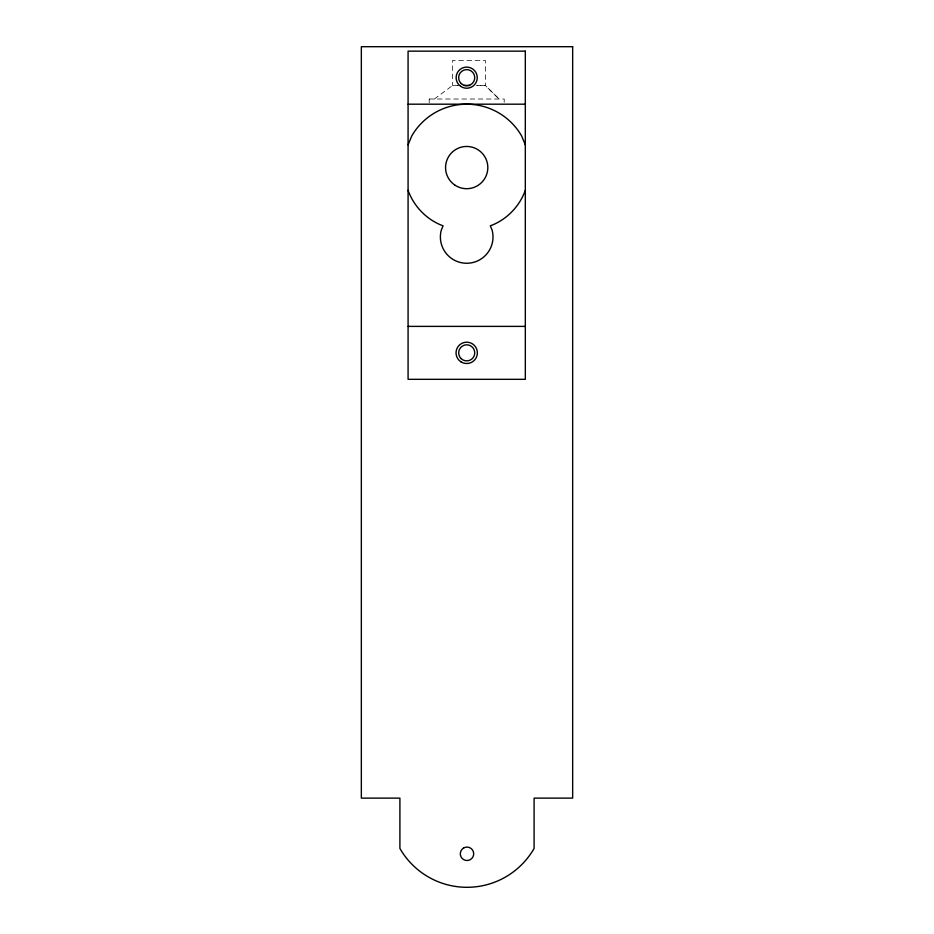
<?xml version="1.0" encoding="UTF-8"?>
<svg xmlns="http://www.w3.org/2000/svg" width="934" height="934" viewBox="0 0 934 934"><rect width="100%" height="100%" fill="white"/><g stroke="black" fill="none" stroke-linecap="round" stroke-linejoin="round"><path stroke-width="0.7" stroke-dasharray="4.67 3.5" d="M434.392 99.016L452.558 85.496L458.267 85.496L452.558 85.496L452.558 60.453L485.353 60.453L485.353 85.496L499.06 99.016L485.353 85.496L476.795 85.496L485.353 85.496M429.22 99.016L504.197 99.016L504.197 104.188M429.22 99.016L429.22 102.903"/><path stroke-width="1.4" d="M408.076 144.852L411.801 135.885A63.395 63.395 0 0 1 521.592 135.885L525.317 144.852M525.317 190.303C519.643 206.414 506.391 219.98 490.327 225.818L492.113 230.138A26.304 26.304 0 0 1 466.696 263.26A26.304 26.304 0 0 1 441.28 230.138L443.078 225.83C427.013 219.992 413.75 206.426 408.076 190.314M463.964 85.496L469.674 85.496M408.088 104.188L525.317 104.188M408.088 326.386L525.328 326.386M463.649 848.002L462.26 849.076A6.713 6.713 0 0 0 462.26 858.556A6.713 6.713 0 0 0 471.74 858.556A6.713 6.713 0 0 0 471.74 849.076L470.351 848.002A6.713 6.713 0 0 0 463.649 848.002M572.659 46.7L361.341 46.7L361.341 798.126L399.904 798.126L399.904 848.446A77.359 77.359 0 0 0 534.096 848.446L534.096 798.126L572.659 798.126L572.659 46.7M525.317 51.148L408.076 51.148L408.088 379.321L525.328 379.321L525.317 51.148M461.057 358.574A8.056 8.056 0 0 0 474.495 354.885A8.056 8.056 0 0 0 464.572 345.09A8.056 8.056 0 0 0 461.057 358.574M461.303 83.651A8.056 8.056 0 0 0 474.577 79.343A8.056 8.056 0 0 0 464.221 70.003A8.056 8.056 0 0 0 461.303 83.651M460.929 361.82A10.671 10.671 0 0 0 477.367 353.367A10.671 10.671 0 0 0 461.84 343.35A10.671 10.671 0 0 0 460.929 361.82M460.602 86.302A10.566 10.566 0 0 0 477.216 78.631A10.566 10.566 0 0 0 462.272 68.077A10.566 10.566 0 0 0 460.602 86.302M454.671 184.955A21.132 21.132 0 0 0 487.746 169.299A21.132 21.132 0 0 0 457.648 148.483A21.132 21.132 0 0 0 454.671 184.955"/></g></svg>
